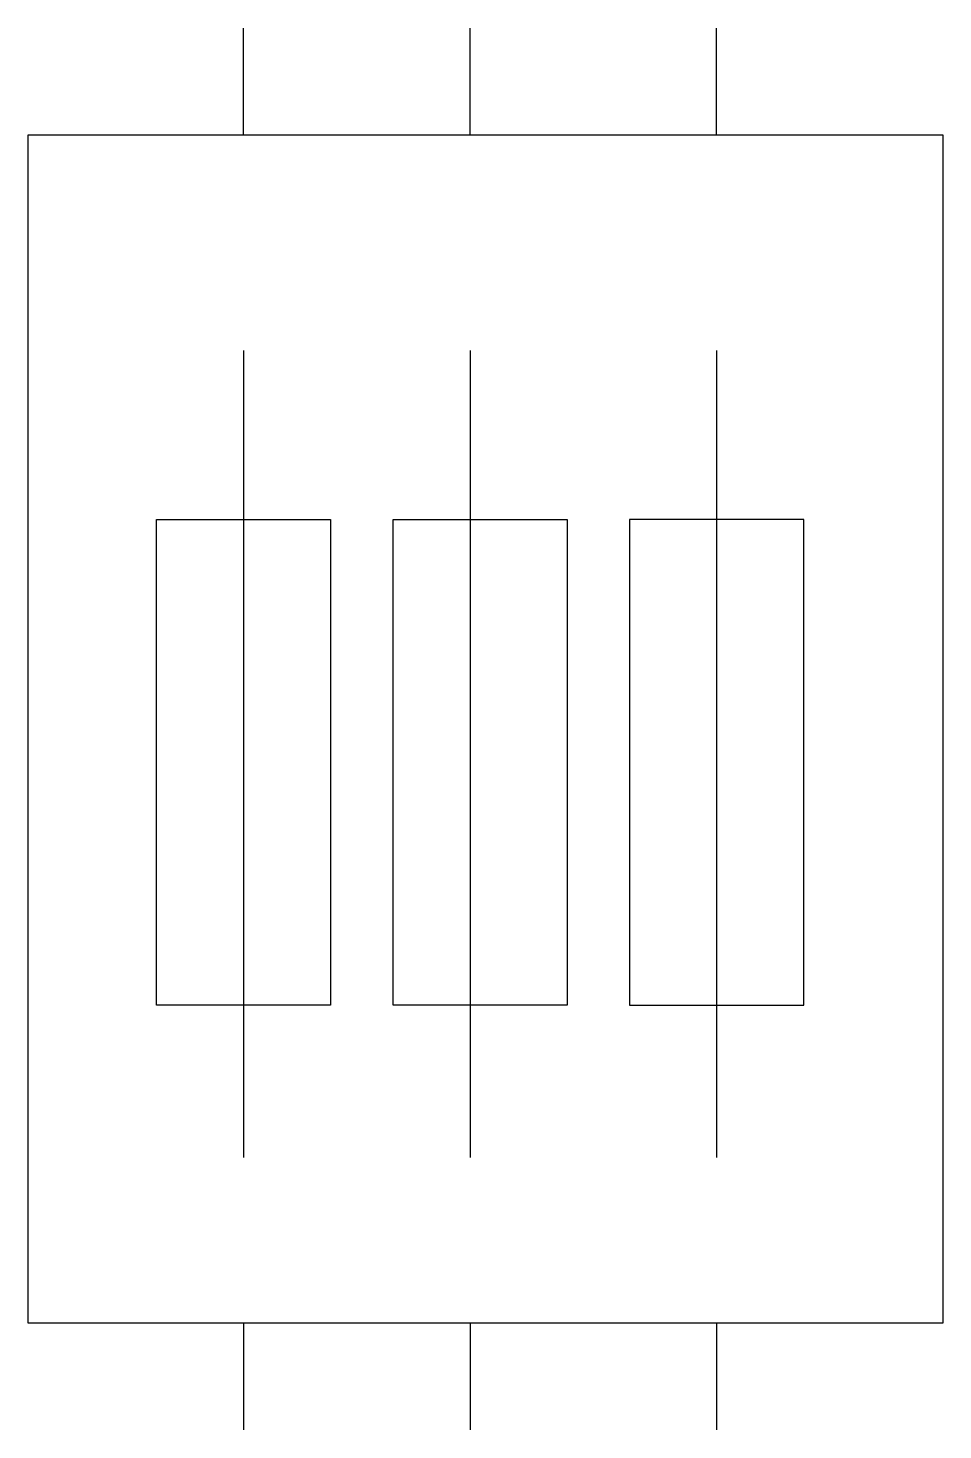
# Model space of a CAD drawing. Header units: millimetres. Extents: x -2925.29 to -2924.785, y 3725.632 to 3726.406.
import ezdxf

# ---------------------------------------------------------------- set-up
doc = ezdxf.new("R2010")
doc.units = ezdxf.units.MM
doc.header["$LTSCALE"] = 10
doc.layers.add('Ele_diagramas', color=2, linetype='Continuous')

msp = doc.modelspace()

# ---------------------------------------------------------------- linework, layer by layer
at = {"layer": 'Ele_diagramas', "color": 2}
for p, q in [((-2925.17095, 3726.34694), (-2925.17095, 3726.40591)), ((-2925.04591, 3726.34694), (-2925.04591, 3726.40591)), ((-2924.91, 3726.34694), (-2924.91, 3726.40591)), ((-2925.17095, 3726.22799), (-2925.17095, 3725.78265)), ((-2925.04591, 3726.22799), (-2925.04591, 3725.78265)), ((-2924.91, 3726.22799), (-2924.91, 3725.78265)), ((-2925.21897, 3725.86672), (-2925.21897, 3726.13473)), ((-2925.21897, 3726.13473), (-2925.12292, 3726.13473)), ((-2925.12292, 3726.13473), (-2925.12292, 3725.86672)), ((-2925.0885, 3725.86672), (-2925.0885, 3726.13473)), ((-2925.0885, 3726.13473), (-2924.99245, 3726.13473)), ((-2924.99245, 3726.13473), (-2924.99245, 3725.86672)), ((-2924.95802, 3726.13473), (-2924.95802, 3725.86672)), ((-2924.86198, 3726.13473), (-2924.95802, 3726.13473)), ((-2924.86198, 3725.86672), (-2924.86198, 3726.13473)), ((-2925.12292, 3725.86672), (-2925.21897, 3725.86672)), ((-2924.99245, 3725.86672), (-2925.0885, 3725.86672)), ((-2924.95802, 3725.86672), (-2924.86198, 3725.86672)), ((-2925.17095, 3725.69132), (-2925.17095, 3725.63235)), ((-2925.04591, 3725.69132), (-2925.04591, 3725.63235)), ((-2924.91, 3725.69132), (-2924.91, 3725.63235))]:
    msp.add_line(p, q, dxfattribs=at)
at = {"layer": 'Ele_diagramas', "color": 4}
for p, q in [((-2925.28983, 3725.69132), (-2925.28983, 3726.34694)), ((-2925.28983, 3726.34694), (-2924.78517, 3726.34694)), ((-2924.78517, 3726.34694), (-2924.78517, 3725.69132)), ((-2924.78517, 3725.69132), (-2925.28983, 3725.69132))]:
    msp.add_line(p, q, dxfattribs=at)

doc.saveas('drawing.dxf')
